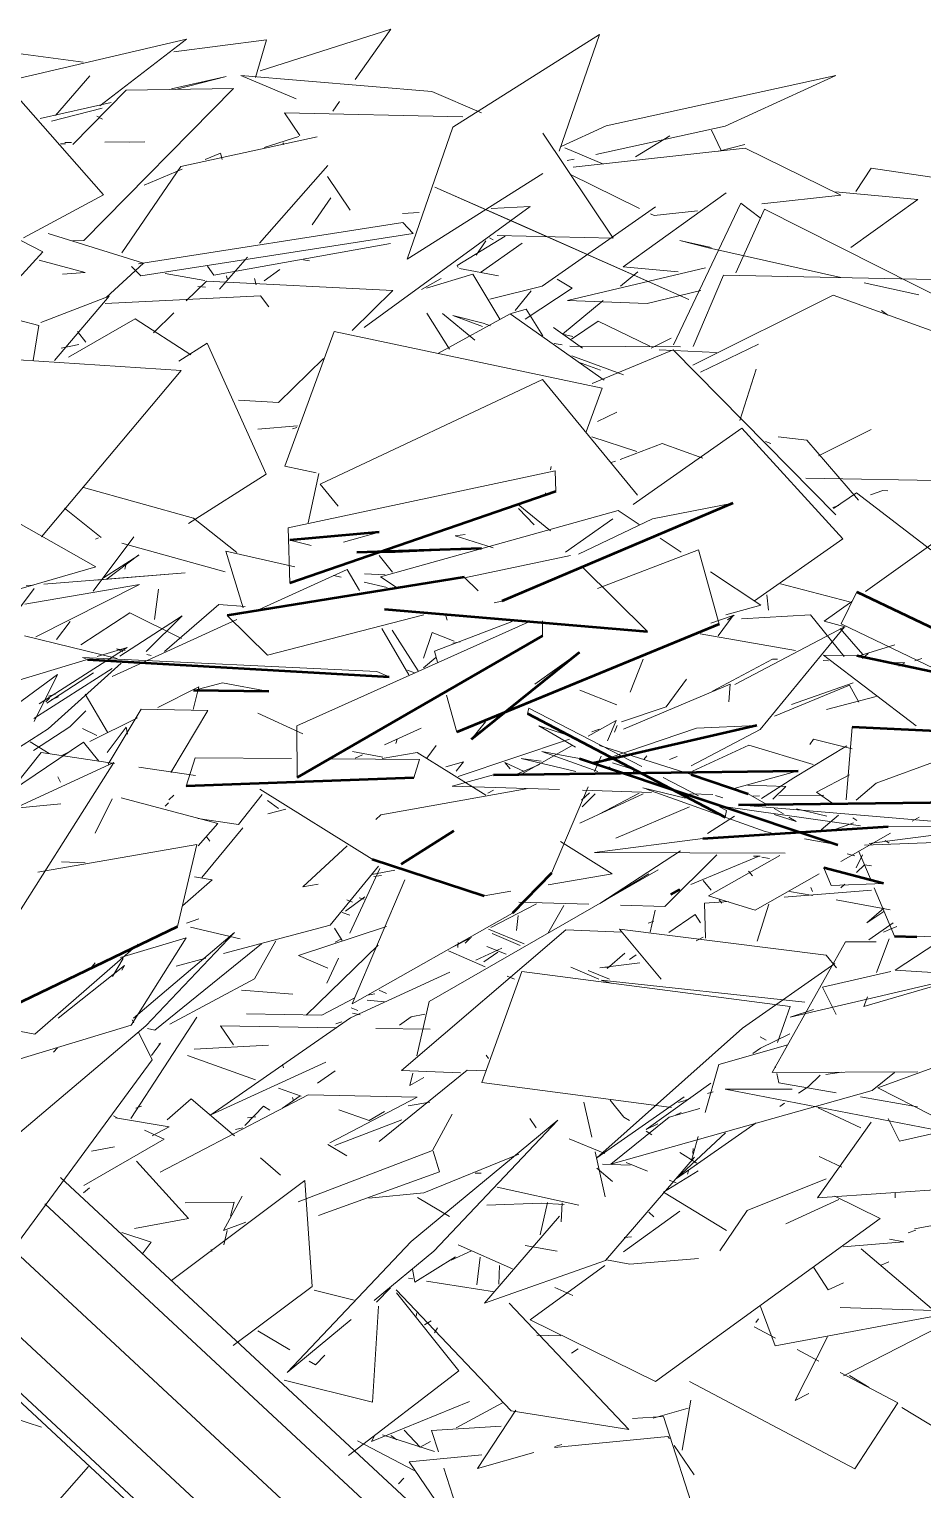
# Model space of a CAD drawing. Header units: metres. Extents: x 10 to 831, y 10 to 584.
# Drawn here: x 203.84 to 232.14, y 400.73 to 447.01 of the extents above; entities that cross this region are included whole.
import ezdxf

# ---------------------------------------------------------------- set-up
doc = ezdxf.new("R2010")
doc.units = ezdxf.units.M
doc.layers.add('CUT', color=7, linetype='Continuous', lineweight=50)
doc.layers.add('VIS', color=8, linetype='Continuous', lineweight=13)

msp = doc.modelspace()

# ---------------------------------------------------------------- linework, layer by layer
at = {"layer": 'CUT'}
for p, q in [((220.521, 432.366), (212.098, 429.452)), ((226.13, 431.994), (218.814, 428.886)), ((214.928, 431.07), (212.093, 430.816)), ((218.165, 430.559), (214.215, 430.426)), ((217.619, 429.649), (210.117, 428.433)), ((230.051, 429.184), (238.309, 425.245)), ((215.094, 428.635), (223.428, 427.926)), ((225.689, 428.161), (217.386, 424.737)), ((220.102, 427.783), (212.324, 423.298)), ((217.845, 424.519), (221.273, 427.272)), ((230.047, 427.161), (237.019, 425.68)), ((205.684, 427.038), (215.237, 426.493)), ((211.429, 426.024), (209.047, 426.051)), ((219.621, 425.332), (225.879, 422.039)), ((226.887, 424.947), (221.716, 423.756)), ((238.599, 424.468), (229.903, 424.899)), ((221.273, 423.905), (229.451, 421.161)), ((218.546, 423.389), (228.194, 423.506)), ((216.024, 423.293), (208.815, 423.021)), ((224.802, 423.394), (226.614, 422.787)), ((226.303, 422.437), (233.316, 422.515)), ((217.286, 421.606), (215.621, 420.553)), ((225.175, 421.37), (231.048, 421.742)), ((214.706, 420.712), (218.252, 419.553)), ((220.384, 420.264), (219.144, 419.003)), ((230.899, 419.945), (229.002, 420.439)), ((224.165, 419.589), (224.442, 419.755)), ((199.724, 414.338), (208.543, 418.582)), ((231.243, 418.276), (231.956, 418.256))]:
    msp.add_line(p, q, dxfattribs=at)
at = {"layer": 'VIS'}
for p, q in [((203, 445.333), (208.827, 446.688)), ((208.827, 446.688), (206.082, 444.579)), ((208.421, 446.287), (211.353, 446.668)), ((211.353, 446.668), (211.013, 445.475)), ((215.3, 447.007), (211.152, 445.685)), ((214.167, 445.412), (215.3, 447.007)), ((217.259, 443.899), (221.905, 446.835)), ((221.905, 446.835), (220.628, 443.141)), ((201.576, 446.5), (205.554, 445.96)), ((205.762, 445.532), (204.675, 444.278)), ((208.344, 445.12), (210.075, 445.512)), ((210.075, 445.512), (208.471, 445.101)), ((212.296, 444.8), (210.542, 445.54)), ((210.542, 445.54), (216.593, 445.029)), ((229.391, 445.536), (222.113, 443.943)), ((225.878, 443.938), (229.391, 445.536)), ((203.43, 444.911), (206.194, 441.763)), ((205.223, 443.351), (206.916, 445.072)), ((210.314, 445.131), (205.574, 440.312)), ((206.916, 445.072), (210.314, 445.131)), ((213.459, 444.415), (213.672, 444.713)), ((216.593, 445.029), (218.171, 444.363)), ((204.19, 444.18), (206.44, 444.689)), ((206.153, 444.509), (204.549, 444.099)), ((205.983, 444.252), (206.168, 444.162)), ((212.409, 443.644), (211.93, 444.356)), ((211.93, 444.356), (217.578, 444.232)), ((215.815, 439.724), (217.259, 443.899)), ((222.113, 443.943), (220.685, 443.295)), ((221.784, 443.042), (225.878, 443.938)), ((225.446, 443.811), (225.752, 443.161)), ((204.987, 443.378), (204.83, 443.374)), ((204.974, 443.422), (205.185, 443.423)), ((206.238, 443.431), (207.502, 443.44)), ((207.502, 443.44), (207.031, 443.429)), ((208.645, 442.657), (212.964, 443.599)), ((211.288, 443.259), (212.379, 443.607)), ((211.871, 443.404), (211.908, 443.356)), ((220.107, 443.709), (222.34, 440.39)), ((223.047, 442.964), (224.134, 443.627)), ((226.509, 443.354), (225.679, 443.144)), ((209.415, 442.875), (209.899, 443.078)), ((209.899, 443.078), (209.953, 442.88)), ((220.802, 443.254), (222.03, 442.736)), ((220.874, 442.843), (221.101, 442.893)), ((221.064, 442.634), (226.517, 443.234)), ((226.517, 443.234), (229.547, 441.751)), ((206.774, 439.927), (208.645, 442.657)), ((207.479, 442.062), (208.689, 442.571)), ((211.138, 440.224), (213.296, 442.688)), ((220.104, 442.433), (215.815, 439.724)), ((223.172, 441.329), (220.959, 442.412)), ((230.024, 441.863), (230.503, 442.61)), ((230.503, 442.61), (235.749, 441.811)), ((199.71, 442.288), (204.276, 439.957)), ((214.005, 441.274), (213.286, 442.341)), ((219.359, 440.829), (216.69, 442.005)), ((216.69, 442.005), (222.059, 439.622)), ((206.194, 441.763), (203.66, 440.399)), ((213.391, 441.66), (212.807, 440.807)), ((222.654, 439.478), (225.917, 441.824)), ((224.246, 437.007), (226.38, 441.492)), ((226.38, 441.492), (226.988, 441.029)), ((229.547, 441.751), (227.047, 441.476)), ((229.381, 441.853), (231.985, 441.616)), ((231.985, 441.616), (229.857, 440.087)), ((214.455, 437.557), (219.707, 441.393)), ((216.189, 441.196), (215.66, 441.167)), ((219.707, 441.393), (218.475, 441.324)), ((220.089, 438.869), (223.677, 441.375)), ((223.638, 441.101), (223.522, 441.158)), ((225.002, 441.251), (223.638, 441.101)), ((226.216, 439.292), (227.13, 441.306)), ((227.13, 441.306), (234.228, 437.72)), ((215.675, 440.88), (207.303, 439.569)), ((215.999, 440.539), (215.675, 440.88)), ((224.728, 438.445), (219.359, 440.829)), ((204.439, 440.536), (207.459, 439.59)), ((205.574, 440.312), (205.21, 440.306)), ((207.373, 439.189), (215.999, 440.539)), ((209.69, 439.21), (215.279, 440.216)), ((217.395, 439.522), (218.917, 440.449)), ((218.306, 440.302), (217.998, 439.851)), ((219.457, 440.226), (218.135, 439.303)), ((218.419, 440.403), (218.538, 440.331)), ((222.34, 440.39), (218.657, 440.471)), ((225.436, 440.09), (224.449, 440.31)), ((224.449, 440.31), (225.353, 440.078)), ((204.276, 439.957), (202.384, 437.884)), ((204.157, 439.688), (205.615, 439.303)), ((209.868, 438.774), (210.757, 439.788)), ((212.533, 439.704), (212.717, 439.667)), ((222.059, 439.622), (224.728, 438.445)), ((225.353, 440.078), (229.548, 439.141)), ((205.615, 439.303), (204.893, 439.248)), ((207.459, 439.59), (206.276, 438.509)), ((207.087, 439.49), (207.373, 439.189)), ((208.146, 439.265), (209.407, 439.041)), ((209.484, 439.504), (209.69, 439.21)), ((210.111, 439.1), (210.086, 439.197)), ((211.779, 439.399), (211.287, 439.039)), ((216.426, 438.803), (217.893, 439.251)), ((217.427, 439.454), (217.395, 439.522)), ((217.467, 439.425), (218.704, 439.194)), ((217.893, 439.251), (218.744, 437.822)), ((225.258, 439.45), (220.893, 438.413)), ((222.571, 438.868), (223.121, 439.323)), ((224.391, 439.32), (222.654, 439.478)), ((224.867, 436.952), (225.826, 439.219)), ((225.826, 439.219), (232.967, 439.072)), ((199.148, 438.942), (204.152, 437.615)), ((209.46, 439.029), (208.814, 438.397)), ((209.188, 438.857), (209.424, 438.837)), ((215.359, 438.726), (209.46, 439.029)), ((210.976, 439.11), (211.029, 438.911)), ((214.066, 437.462), (215.359, 438.726)), ((216.893, 439.106), (216.264, 438.759)), ((218.429, 438.45), (220.089, 438.869)), ((219.739, 438.714), (219.235, 438.094)), ((221.038, 438.802), (219.553, 437.822)), ((220.562, 439.093), (221.038, 438.802)), ((223.411, 438.321), (225.108, 438.724)), ((230.289, 438.976), (232.017, 438.591)), ((204.21, 437.712), (206.376, 438.55)), ((206.376, 438.55), (204.641, 436.506)), ((206.243, 438.319), (211.166, 438.563)), ((211.166, 438.563), (211.427, 438.216)), ((220.735, 437.347), (222.02, 438.411)), ((220.893, 438.413), (223.411, 438.321)), ((224.855, 436.365), (229.301, 438.578)), ((229.301, 438.578), (234.956, 436.539)), ((205.086, 436.621), (207.203, 437.827)), ((207.203, 437.827), (208.956, 436.687)), ((208.425, 438.017), (207.778, 437.385)), ((216.435, 438.015), (217.15, 436.869)), ((216.808, 436.745), (219.075, 437.992)), ((216.934, 437.998), (217.959, 437.151)), ((218.196, 437.59), (217.261, 437.937)), ((217.261, 437.937), (218.22, 437.699)), ((219.075, 437.992), (222.047, 435.892)), ((219.106, 437.996), (219.582, 438.142)), ((219.582, 438.142), (220.11, 437.292)), ((230.837, 438.097), (231.039, 437.943)), ((204.152, 437.615), (203.973, 436.515)), ((205.637, 437.087), (205.375, 437.435)), ((211.934, 433.159), (213.501, 437.435)), ((213.501, 437.435), (221.983, 435.636)), ((218.22, 437.699), (218.454, 437.613)), ((220.636, 437.423), (220.45, 437.555)), ((220.45, 437.555), (221.368, 436.901)), ((221.06, 437.271), (220.735, 437.347)), ((221.013, 437.192), (221.86, 437.76)), ((221.86, 437.76), (223.499, 436.97)), ((205.419, 437.02), (204.856, 436.897)), ((208.584, 436.491), (209.48, 437.062)), ((209.48, 437.062), (211.352, 432.911)), ((220.717, 437.003), (220.468, 437.048)), ((224.471, 436.947), (220.964, 436.963)), ((221.668, 435.78), (224.238, 436.848)), ((224.171, 437.224), (223.541, 436.897)), ((223.791, 436.849), (225.605, 436.77)), ((224.238, 436.848), (229.385, 431.622)), ((225.102, 436.143), (226.94, 437.024)), ((202.627, 436.588), (208.656, 436.197)), ((211.737, 435.185), (213.16, 436.577)), ((221.026, 436.66), (222.662, 436.053)), ((221.937, 436.204), (221.236, 436.463)), ((208.656, 436.197), (204.232, 430.926)), ((226.864, 436.236), (226.351, 434.613)), ((213.056, 432.596), (220.095, 435.91)), ((220.095, 435.91), (223.108, 432.248)), ((221.983, 435.636), (221.476, 434.253)), ((210.474, 435.25), (211.737, 435.185)), ((221.835, 434.577), (222.448, 434.87)), ((211.086, 434.332), (212.334, 434.444)), ((212.178, 434.348), (212.323, 434.389)), ((221.665, 434.089), (223.08, 433.631)), ((222.974, 431.946), (226.415, 434.363)), ((226.415, 434.363), (229.611, 430.861)), ((227.559, 434.091), (228.466, 433.991)), ((230.51, 434.326), (228.843, 433.496)), ((222.56, 433.37), (223.886, 433.884)), ((223.886, 433.884), (225.18, 433.417)), ((227.327, 433.884), (227.16, 433.944)), ((228.466, 433.991), (230.106, 432.088)), ((212.932, 432.948), (211.934, 433.159)), ((220.352, 433.05), (220.375, 433.155)), ((222.413, 433.321), (222.268, 433.279)), ((211.352, 432.911), (208.886, 431.342)), ((220.5, 433.019), (212.041, 431.209)), ((213.018, 432.934), (212.682, 431.371)), ((220.521, 432.366), (220.5, 433.019)), ((228.441, 432.778), (234.637, 432.671)), ((205.56, 432.492), (209.048, 431.521)), ((220.521, 432.366), (212.098, 429.452)), ((213.63, 431.899), (213.056, 432.596)), ((220.173, 432.217), (220.196, 432.322)), ((229.31, 431.817), (230.04, 432.314)), ((230.04, 432.314), (232.394, 430.516)), ((230.482, 432.256), (230.88, 432.392)), ((230.88, 432.392), (231.036, 432.383)), ((206.124, 430.906), (204.963, 431.834)), ((214.969, 429.662), (222.499, 431.757)), ((226.13, 431.994), (218.814, 428.886)), ((219.323, 431.946), (220.349, 431.115)), ((219.829, 431.304), (219.339, 431.817)), ((222.499, 431.757), (223.162, 431.317)), ((226.13, 431.994), (223.582, 431.49)), ((229.287, 431.849), (229.486, 431.916)), ((234.253, 431.999), (230.326, 429.19)), ((203.436, 431.395), (205.955, 429.978)), ((209.048, 431.521), (210.42, 430.425)), ((220.823, 430.434), (222.329, 431.492)), ((223.582, 431.49), (221.233, 430.373)), ((205.864, 429.203), (207.16, 430.929)), ((206.034, 430.894), (205.937, 430.855)), ((212.041, 431.209), (212.098, 429.452)), ((214.928, 431.07), (212.093, 430.816)), ((214.928, 431.07), (213.792, 430.76)), ((217.653, 430.996), (217.332, 430.959)), ((217.332, 430.959), (218.534, 430.572)), ((223.825, 430.877), (224.488, 430.436)), ((229.611, 430.861), (226.815, 428.896)), ((210.048, 429.815), (206.778, 430.725)), ((210.618, 428.671), (210.07, 430.475)), ((210.07, 430.475), (212.259, 429.978)), ((212.772, 430.654), (212.093, 430.816)), ((218.165, 430.559), (214.215, 430.426)), ((215.435, 430.428), (214.977, 430.427)), ((218.165, 430.559), (215.435, 430.428)), ((225.036, 430.514), (221.839, 429.286)), ((225.689, 428.161), (225.036, 430.514)), ((205.955, 429.978), (202.165, 428.875)), ((207.317, 430.343), (206.197, 429.63)), ((206.311, 429.595), (207.31, 430.356)), ((206.917, 430.072), (206.873, 429.904)), ((215.351, 429.807), (214.921, 430.33)), ((220.988, 430.332), (217.624, 429.626)), ((223.428, 427.926), (221.354, 429.971)), ((204.307, 429.43), (208.785, 429.786)), ((208.785, 429.786), (205.939, 429.551)), ((217.619, 429.649), (210.117, 428.433)), ((211.121, 428.62), (213.912, 429.893)), ((213.476, 429.704), (213.719, 429.649)), ((213.912, 429.893), (214.303, 429.224)), ((214.449, 429.483), (215.179, 429.318)), ((214.466, 429.757), (215.118, 429.716)), ((215.499, 429.31), (214.969, 429.662)), ((217.619, 429.649), (218.058, 429.216)), ((225.417, 429.82), (227.009, 428.764)), ((227.63, 429.437), (229.825, 428.865)), ((204.002, 429.285), (203.57, 428.709)), ((203.7, 428.796), (207.339, 429.414)), ((203.969, 429.388), (203.75, 429.37)), ((207.339, 429.414), (204.048, 427.752)), ((207.808, 428.304), (207.939, 429.271)), ((227.258, 428.599), (227.2, 429.082)), ((229.557, 428.163), (230.051, 429.184)), ((230.051, 429.184), (238.309, 425.245)), ((205.478, 427.507), (207.029, 428.514)), ((207.029, 428.514), (208.668, 427.701)), ((208.125, 427.29), (209.853, 428.778)), ((209.853, 428.778), (210.68, 428.718)), ((215.094, 428.635), (223.428, 427.926)), ((218.572, 428.838), (218.814, 428.886)), ((227.009, 428.764), (225.902, 428.456)), ((229.89, 428.878), (229.018, 428.254)), ((204.712, 427.669), (205.144, 428.245)), ((206.47, 426.5), (210.423, 428.303)), ((206.709, 427.145), (208.69, 428.423)), ((208.69, 428.423), (207.546, 427.292)), ((211.391, 427.176), (210.117, 428.433)), ((216.341, 428.448), (211.391, 427.176)), ((219.643, 428.223), (212.319, 424.938)), ((219.134, 428.247), (216.674, 427.303)), ((217.038, 428.418), (217.077, 428.288)), ((225.689, 428.161), (217.386, 424.737)), ((220.102, 427.783), (220.101, 428.267)), ((226.133, 428.428), (225.428, 428.192)), ((225.661, 427.786), (226.133, 428.428)), ((226.17, 428.442), (225.956, 428.292)), ((229.662, 428.073), (226.187, 426.25)), ((226.403, 428.327), (228.588, 428.457)), ((226.996, 424.817), (229.662, 428.073)), ((228.588, 428.457), (229.655, 427.136)), ((229.018, 428.254), (229.678, 428.071)), ((232.766, 426.627), (229.557, 428.163)), ((203.696, 427.793), (206.63, 427.074)), ((220.102, 427.783), (212.324, 423.298)), ((215.006, 428.02), (215.865, 426.548)), ((215.337, 427.969), (216.162, 426.683)), ((216.334, 427.083), (216.599, 427.895)), ((216.599, 427.895), (217.301, 427.62)), ((217.255, 427.555), (217.493, 427.596)), ((225.089, 427.853), (228.111, 427.319)), ((229.522, 428.024), (230.243, 427.193)), ((206.943, 427.419), (204.156, 425.633)), ((206, 427.134), (206.943, 427.419)), ((206.603, 427.375), (206.806, 427.283)), ((206.878, 427.324), (206.603, 427.375)), ((207.704, 427.17), (207.566, 427.196)), ((216.674, 427.303), (216.772, 426.953)), ((217.845, 424.519), (221.273, 427.272)), ((221.273, 427.272), (219.855, 426.26)), ((231.926, 424.939), (228.998, 427.18)), ((228.998, 427.18), (230.047, 427.161)), ((230.047, 427.161), (237.019, 425.68)), ((230.129, 427.159), (231.259, 427.507)), ((230.41, 427.224), (230.229, 427.072)), ((203.167, 426.279), (205.645, 427.027)), ((206.467, 426.756), (203.987, 425.167)), ((204.442, 424.844), (206.756, 426.918)), ((214.848, 426.659), (205.533, 427.103)), ((205.533, 427.103), (205.684, 427.038)), ((205.684, 427.038), (215.237, 426.493)), ((215.824, 426.704), (216.047, 426.613)), ((216.333, 426.777), (216.718, 427.101)), ((222.874, 425.999), (223.284, 427.048)), ((225.482, 426.033), (227.377, 427.051)), ((227.377, 427.051), (227.539, 427.047)), ((228.989, 427.005), (229.151, 427)), ((231.246, 426.939), (231.569, 426.93)), ((231.569, 426.93), (231.38, 426.829)), ((231.894, 426.993), (232.112, 427.069)), ((199.067, 422.381), (204.742, 426.567)), ((204.742, 426.567), (204.002, 425.077)), ((204.398, 425.654), (205.884, 426.613)), ((209.965, 426.303), (209.047, 426.051)), ((211.429, 426.024), (209.965, 426.303)), ((215.237, 426.493), (214.848, 426.659)), ((222.663, 424.831), (226.046, 426.255)), ((224.01, 425.534), (224.658, 426.418)), ((226.046, 426.255), (225.997, 425.702)), ((227.445, 425.244), (229.821, 426.226)), ((227.988, 425.616), (229.941, 426.304)), ((229.821, 426.226), (230.112, 425.683)), ((204.487, 425.814), (204.373, 425.701)), ((204.671, 425.936), (204.453, 425.874)), ((204.539, 425.765), (204.768, 425.86)), ((206.321, 424.738), (205.618, 425.942)), ((207.918, 425.52), (209.214, 426.169)), ((209.214, 426.169), (209.032, 425.454)), ((211.429, 426.024), (209.047, 426.051)), ((217.062, 425.904), (217.386, 424.737)), ((221.278, 426.062), (222.448, 425.603)), ((229.09, 425.454), (230.668, 425.87)), ((205.641, 425.407), (205.133, 424.904)), ((206.342, 423.719), (207.389, 425.461)), ((207.389, 425.461), (209.501, 425.418)), ((209.501, 425.418), (208.324, 423.458)), ((211.084, 425.337), (212.51, 424.688)), ((219.661, 425.499), (219.621, 425.332)), ((219.621, 425.332), (225.879, 422.039)), ((223.243, 423.643), (219.661, 425.499)), ((222.599, 425.062), (224.01, 425.534)), ((201.008, 422.643), (204.442, 424.844)), ((205.133, 424.904), (203.977, 424.158)), ((205.526, 424.851), (205.985, 424.629)), ((205.759, 424.438), (207.27, 425.195)), ((206.309, 424.093), (206.909, 424.89)), ((206.909, 424.89), (206.955, 424.673)), ((212.319, 424.938), (212.324, 423.298)), ((216.259, 424.865), (215.096, 424.335)), ((218.289, 425.066), (217.845, 424.519)), ((221.148, 424.259), (219.978, 424.934)), ((219.978, 424.934), (221.185, 424.549)), ((222.428, 425.106), (221.546, 424.605)), ((221.659, 424.748), (221.894, 424.826)), ((226.887, 424.947), (221.716, 423.756)), ((224.973, 424.865), (221.716, 423.756)), ((222.156, 424.46), (222.428, 425.106)), ((222.383, 424.74), (222.465, 424.95)), ((224.801, 423.666), (226.996, 424.817)), ((226.887, 424.947), (224.973, 424.865)), ((229.717, 422.589), (229.903, 424.899)), ((238.599, 424.468), (229.903, 424.899)), ((202.65, 422.451), (205.563, 424.419)), ((203.871, 424.433), (204.47, 424.055)), ((205.563, 424.419), (206.044, 423.812)), ((215.45, 424.377), (215.494, 424.512)), ((217.429, 423.331), (220.954, 424.512)), ((228.56, 424.345), (228.683, 424.512)), ((228.683, 424.512), (229.903, 424.207)), ((203.397, 423.061), (204.224, 424.09)), ((204.224, 424.09), (206.539, 423.745)), ((204.895, 424.005), (205.111, 424.112)), ((209.097, 423.924), (208.815, 423.021)), ((212.144, 423.902), (209.097, 423.924)), ((216.206, 423.874), (213.413, 423.894)), ((214.079, 424.121), (215.043, 423.942)), ((214.399, 424.017), (214.166, 423.91)), ((216.125, 424.096), (215.02, 423.905)), ((218.305, 422.738), (216.125, 424.096)), ((216.728, 424.309), (216.433, 423.907)), ((219.424, 423.904), (221.158, 423.485)), ((220.056, 423.814), (219.424, 423.904)), ((221.017, 424.304), (219.428, 423.403)), ((221.847, 423.49), (220.079, 424.125)), ((220.079, 424.125), (221.273, 423.905)), ((221.273, 423.905), (229.451, 421.161)), ((221.747, 423.491), (221.951, 423.976)), ((221.908, 424.318), (224.802, 423.394)), ((223.399, 423.991), (223.303, 423.875)), ((224.12, 423.87), (224.358, 423.969)), ((224.845, 423.502), (226.629, 424.328)), ((226.629, 424.328), (228.671, 423.716)), ((228.055, 423.294), (229.736, 424.307)), ((202.784, 417.877), (206.52, 423.77)), ((206.52, 423.77), (203.481, 422.367)), ((207.312, 423.629), (209.113, 423.361)), ((216.024, 423.293), (216.206, 423.874)), ((217.6, 423.792), (217.037, 423.642)), ((217.365, 423.505), (217.6, 423.792)), ((218.546, 423.389), (228.194, 423.506)), ((218.91, 423.776), (219.517, 423.488)), ((219.079, 423.57), (218.91, 423.776)), ((219.281, 423.407), (220.006, 423.712)), ((222.201, 423.635), (222.33, 423.533)), ((223.013, 423.543), (222.314, 423.767)), ((223.018, 423.526), (222.922, 423.411)), ((228.194, 423.506), (226.169, 422.946)), ((230.662, 423.12), (232.677, 423.864)), ((204.752, 423.322), (204.836, 423.15)), ((216.024, 423.293), (208.815, 423.021)), ((217.242, 423.029), (218.546, 423.389)), ((220.641, 422.918), (217.242, 423.029)), ((220.384, 420.264), (221.542, 423.007)), ((223.278, 422.973), (224.627, 422.648)), ((225.035, 422.715), (223.916, 423.295)), ((224.802, 423.394), (226.614, 422.787)), ((226.599, 423.053), (227.806, 423.017)), ((227.031, 422.63), (228.055, 423.294)), ((227.806, 423.017), (227.395, 422.61)), ((228.778, 422.834), (229.818, 423.383)), ((230.029, 422.581), (230.662, 423.12)), ((206.472, 422.625), (205.932, 421.535)), ((209.813, 421.841), (206.755, 422.658)), ((208.253, 422.499), (208.146, 422.388)), ((208.269, 422.591), (208.425, 422.735)), ((211.223, 422.757), (210.466, 421.814)), ((211.151, 422.925), (214.706, 420.712)), ((211.394, 422.566), (211.738, 422.316)), ((214.981, 422.118), (219.578, 422.942)), ((218.546, 422.901), (218.37, 422.801)), ((221.276, 421.85), (223.284, 422.779)), ((221.582, 422.812), (221.336, 422.584)), ((221.351, 422.37), (221.761, 422.777)), ((223.552, 422.823), (221.368, 422.894)), ((221.875, 422.132), (223.155, 422.803)), ((227.149, 421.586), (223.393, 422.934)), ((225.494, 422.76), (224.766, 422.784)), ((225.807, 422.652), (225.574, 422.726)), ((226.303, 422.437), (233.316, 422.515)), ((226.614, 422.787), (227.257, 422.416)), ((226.763, 422.711), (226.967, 422.714)), ((227.58, 422.722), (229.011, 422.741)), ((229.289, 422.475), (228.778, 422.834)), ((200.91, 422.081), (204.849, 422.466)), ((211.967, 422.295), (211.403, 422.145)), ((214.816, 421.966), (214.981, 422.118)), ((222.416, 421.382), (224.757, 422.366)), ((225.325, 421.524), (226.178, 422.077)), ((225.93, 422.251), (225.706, 422.367)), ((225.879, 422.039), (225.93, 422.251)), ((225.906, 422.37), (230.171, 421.765)), ((233.043, 421.864), (226.303, 422.437)), ((227.433, 422.314), (227.726, 422.145)), ((228.135, 421.909), (227.437, 422.132)), ((227.901, 422.044), (228.135, 421.909)), ((229.103, 422.07), (228.139, 422.303)), ((228.921, 421.637), (229.475, 422.108)), ((231.801, 421.917), (232.027, 422.045)), ((210.466, 421.814), (209.179, 422.005)), ((209.193, 421.134), (209.813, 421.841)), ((210.605, 421.708), (209.314, 420.129)), ((217.286, 421.606), (215.621, 420.553)), ((217.286, 421.606), (216.077, 420.875)), ((225.175, 421.37), (231.048, 421.742)), ((227.341, 421.55), (227.149, 421.586)), ((229.948, 421.862), (229.276, 421.615)), ((230.055, 421.936), (229.927, 422.026)), ((234.51, 421.733), (230.438, 421.204)), ((231.048, 421.742), (234.51, 421.733)), ((209.154, 421.175), (204.118, 420.299)), ((208.543, 418.582), (209.154, 421.175)), ((209.463, 421.411), (209.565, 421.284)), ((212.513, 419.839), (213.911, 421.13)), ((222.302, 420.251), (220.667, 421.269)), ((221.74, 420.924), (225.175, 421.37)), ((229.451, 421.161), (228.396, 421.355)), ((229.541, 420.636), (231.123, 421.533)), ((233.086, 421.256), (230.294, 421.152)), ((231.077, 421.218), (230.949, 421.308)), ((214.706, 420.712), (218.252, 419.553)), ((216.077, 420.875), (215.621, 420.553)), ((227.782, 420.907), (221.74, 420.924)), ((221.91, 419.312), (224.471, 420.971)), ((225.618, 420.845), (223.977, 419.216)), ((226.931, 420.793), (224.794, 419.91)), ((227.618, 420.83), (225.358, 419.549)), ((226.986, 420.811), (226.781, 420.808)), ((227.282, 420.735), (227.049, 420.776)), ((229.992, 420.821), (229.749, 420.881)), ((230.034, 420.436), (230.236, 420.852)), ((230.12, 420.952), (230.481, 420.091)), ((204.862, 420.631), (205.61, 420.601)), ((213.374, 418.622), (214.9, 420.489)), ((213.999, 418.364), (214.95, 420.417)), ((215.417, 420.359), (214.691, 420.229)), ((214.752, 420.158), (214.998, 420.197)), ((216.508, 416.198), (223.766, 420.375)), ((220.384, 420.264), (219.144, 419.003)), ((220.277, 419.902), (222.302, 420.251)), ((223.462, 420.246), (221.91, 419.312)), ((226.623, 420.337), (226.753, 420.182)), ((226.828, 419.099), (228.862, 420.251)), ((229.237, 419.882), (229.002, 420.439)), ((230.899, 419.945), (229.002, 420.439)), ((230.043, 420.289), (230.291, 420.533)), ((230.291, 420.533), (230.521, 420.5)), ((208.702, 419.238), (209.639, 420.052)), ((209.639, 420.052), (209.074, 420.156)), ((212.997, 419.925), (212.513, 419.839)), ((215.736, 420.059), (214.074, 416.125)), ((224.165, 419.589), (224.442, 419.755)), ((224.442, 419.755), (224.227, 419.609)), ((225.186, 420.038), (225.441, 419.729)), ((227.746, 419.513), (230.515, 419.728)), ((228.596, 419.811), (228.645, 419.692)), ((230.899, 419.945), (229.237, 419.882)), ((229.549, 419.803), (229.672, 419.924)), ((230.601, 419.804), (231.243, 418.276)), ((214.471, 419.519), (213.855, 419.066)), ((214.077, 419.347), (213.899, 419.424)), ((214.293, 419.483), (214.454, 419.443)), ((218.252, 419.553), (219.096, 419.699)), ((218.464, 418.552), (219.906, 419.3)), ((221.562, 419.288), (219.349, 419.354)), ((223.977, 419.216), (222.568, 419.258)), ((224.227, 419.609), (224.165, 419.589)), ((225.23, 419.317), (225.984, 419.376)), ((225.255, 418.212), (225.23, 419.317)), ((225.358, 419.549), (226.828, 419.099)), ((225.695, 419.419), (225.78, 419.316)), ((226.896, 418.115), (227.27, 419.282)), ((227.921, 419.692), (228.658, 419.558)), ((229.394, 419.424), (231.112, 419.111)), ((208.822, 418.687), (209.214, 418.817)), ((213.755, 419.022), (214, 418.943)), ((214.074, 416.125), (219.144, 419.003)), ((219.273, 418.448), (219.328, 418.923)), ((220.265, 418.361), (220.771, 419.24)), ((223.664, 419.096), (223.503, 418.394)), ((224.101, 418.387), (224.931, 418.955)), ((224.931, 418.955), (225.098, 418.692)), ((230.367, 418.7), (230.907, 419.159)), ((230.909, 419.05), (230.367, 418.7)), ((199.724, 414.338), (208.543, 418.582)), ((210.349, 418.385), (207.148, 415.678)), ((207.536, 415.436), (210.349, 418.385)), ((208.946, 418.558), (210.522, 418.188)), ((209.994, 417.724), (213.374, 418.622)), ((212.374, 417.661), (215.162, 418.574)), ((213.515, 418.522), (213.757, 418.132)), ((215.632, 414.017), (220.833, 418.476)), ((218.386, 418.493), (219.514, 418.026)), ((218.503, 418.361), (219.394, 417.978)), ((220.833, 418.476), (222.605, 418.401)), ((223.856, 416.912), (222.536, 418.498)), ((222.536, 418.498), (229.081, 417.668)), ((223.626, 418.751), (223.446, 418.685)), ((230.433, 418.156), (231.203, 418.695)), ((230.896, 418.401), (231.085, 418.482)), ((231.085, 418.482), (231.32, 418.581)), ((231.956, 418.256), (235.168, 418.376)), ((204.019, 415.171), (207.297, 418.018)), ((208.814, 418.221), (206.734, 417.596)), ((207.074, 415.449), (208.814, 418.221)), ((211.196, 418.029), (207.817, 415.289)), ((210.978, 416.92), (211.654, 418.125)), ((212.616, 415.769), (214.895, 417.983)), ((213.736, 418.189), (213.53, 418.082)), ((217.228, 417.91), (217.846, 418.231)), ((217.418, 417.909), (217.429, 418.068)), ((217.648, 418.047), (217.816, 418.222)), ((217.987, 417.512), (218.815, 417.893)), ((218.335, 417.95), (218.95, 417.7)), ((225.187, 418.245), (224.966, 418.129)), ((229.694, 418.09), (227.37, 413.95)), ((230.665, 418.094), (229.694, 418.09)), ((231.077, 418.192), (230.675, 417.12)), ((231.243, 418.276), (231.956, 418.256)), ((232.887, 418.263), (231.269, 417.2)), ((205.78, 417.246), (205.936, 417.423)), ((206.823, 417.563), (206.482, 416.998)), ((208.492, 417.325), (209.431, 417.574)), ((213.303, 417.261), (212.374, 417.661)), ((213.267, 416.785), (213.633, 417.575)), ((217.117, 417.805), (218.278, 417.306)), ((218.686, 417.764), (218.244, 417.456)), ((221.914, 417.265), (223.184, 417.428)), ((222.701, 417.73), (222.143, 417.252)), ((222.856, 417.534), (223.064, 417.677)), ((229.081, 417.668), (229.411, 417.271)), ((204.76, 415.675), (206.861, 417.343)), ((206.861, 417.343), (206.773, 417.196)), ((214.016, 415.686), (217.16, 417.131)), ((218.18, 413.635), (219.446, 417.156)), ((218.976, 417.005), (219.208, 416.906)), ((219.446, 417.156), (227.946, 416.039)), ((220.997, 417.29), (221.887, 416.908)), ((221.544, 417.187), (222.221, 416.907)), ((222.049, 417.289), (222.168, 417.283)), ((226.429, 415.359), (229.355, 417.403)), ((227.938, 415.704), (233.555, 417.024)), ((228.965, 416.657), (231.13, 417.156)), ((230.273, 416.047), (233.703, 417.039)), ((231.269, 417.2), (237.708, 416.799)), ((208.301, 415.481), (210.978, 416.92)), ((210.564, 416.566), (212.193, 416.433)), ((215.162, 416.461), (214.93, 416.561)), ((222.257, 416.786), (221.958, 416.88)), ((221.958, 416.88), (228.404, 416.179)), ((229.396, 415.795), (228.965, 416.657)), ((213.108, 415.772), (214.138, 416.306)), ((214.546, 416.24), (215.089, 416.195)), ((214.786, 416.443), (214.559, 416.407)), ((216.115, 414.481), (216.508, 416.198)), ((227.946, 416.039), (227.536, 414.9)), ((230.388, 416.353), (230.273, 416.047)), ((209.15, 415.706), (207.059, 412.496)), ((207.154, 415.522), (207.105, 415.62)), ((209.597, 412.611), (214.016, 415.686)), ((210.722, 415.812), (213.108, 415.772)), ((213.558, 415.494), (213.738, 415.56)), ((214.041, 415.998), (214.25, 415.913)), ((214.085, 415.828), (214.32, 415.776)), ((215.572, 415.449), (215.942, 415.712)), ((215.942, 415.712), (216.368, 415.796)), ((228.68, 415.953), (227.938, 415.704)), ((201.989, 413.919), (207.074, 415.449)), ((202.481, 411.159), (207.536, 415.436)), ((202.513, 415.447), (204.019, 415.171)), ((207.739, 414.349), (207.3, 415.229)), ((207.817, 415.289), (207.593, 415.342)), ((209.9, 415.427), (213.589, 415.368)), ((210.313, 414.825), (209.9, 415.427)), ((214.819, 415.349), (216.54, 415.322)), ((221.814, 411.245), (226.429, 415.359)), ((227.002, 414.729), (227.928, 415.173)), ((204.609, 414.592), (204.739, 414.737)), ((207.714, 414.493), (208.003, 414.887)), ((208.003, 414.887), (207.945, 414.862)), ((209.062, 414.697), (211.419, 414.824)), ((225.684, 414.208), (227.868, 414.828)), ((226.761, 414.557), (227.002, 414.729)), ((226.994, 415.078), (227.179, 414.978)), ((202.576, 407.328), (207.739, 414.349)), ((208.856, 414.487), (211.014, 413.716)), ((213.238, 414.284), (209.597, 412.611)), ((211.867, 414.207), (211.898, 414.102)), ((218.319, 414.501), (218.388, 414.401)), ((225.249, 412.685), (225.684, 414.208)), ((212.977, 413.612), (213.533, 414.005)), ((214.926, 411.769), (217.713, 414.024)), ((217.496, 413.939), (215.632, 414.017)), ((215.901, 413.544), (215.99, 413.935)), ((216.34, 413.798), (215.901, 413.544)), ((217.713, 414.024), (218.305, 414.01)), ((227.37, 413.95), (231.986, 413.972)), ((227.469, 414.139), (227.477, 414.102)), ((227.519, 413.919), (227.586, 413.625)), ((228.506, 413.503), (228.896, 413.865)), ((229.071, 413.894), (229.565, 413.959)), ((230.537, 413.386), (231.242, 413.956)), ((230.72, 413.463), (232.432, 414.094)), ((207.99, 410.796), (212.677, 413.249)), ((211.733, 413.459), (212.453, 413.202)), ((212.677, 413.249), (216.129, 413.173)), ((224.18, 412.847), (218.18, 413.635)), ((222.263, 411.044), (230.537, 413.386)), ((223.381, 412.151), (225.433, 413.612)), ((225.321, 413.287), (225.502, 413.341)), ((228.008, 413.423), (225.886, 413.423)), ((225.886, 413.423), (232.431, 412.158)), ((227.586, 413.625), (229.394, 413.311)), ((228.208, 413.295), (228.506, 413.503)), ((232.416, 412.599), (230.72, 413.463)), ((207.395, 412.887), (207.221, 412.819)), ((208.214, 412.456), (208.971, 413.117)), ((208.971, 413.117), (210.342, 411.948)), ((210.671, 412.271), (211.264, 412.882)), ((211.264, 412.882), (211.467, 412.762)), ((211.865, 412.824), (212.421, 413.218)), ((212.177, 413.156), (212.208, 413.051)), ((216.129, 413.173), (213.36, 411.724)), ((215.839, 412.895), (216.528, 413.011)), ((221.412, 413.014), (221.658, 411.909)), ((224.587, 413.183), (221.814, 411.245)), ((222.242, 413.081), (222.675, 412.543)), ((225.082, 412.809), (224.108, 412.534)), ((224.573, 413.053), (224.405, 413.007)), ((224.597, 413.07), (224.778, 413.124)), ((227.613, 412.879), (227.762, 412.983)), ((230.183, 412.201), (228.832, 412.829)), ((230.169, 413.177), (231.977, 412.862)), ((206.632, 412.519), (206.508, 412.576)), ((206.576, 412.514), (208.273, 412.236)), ((210.752, 412.518), (211.016, 412.547)), ((215.647, 412.455), (213.518, 411.639)), ((213.651, 412.774), (214.61, 412.431)), ((214.61, 412.431), (215.092, 412.713)), ((215.939, 408.602), (220.588, 412.448)), ((216.617, 411.484), (217.242, 412.635)), ((220.588, 412.448), (216.658, 408.29)), ((219.693, 412.499), (219.899, 412.198)), ((224.108, 412.534), (222.263, 411.044)), ((222.675, 412.543), (222.852, 412.431)), ((223.751, 412.33), (223.381, 412.151)), ((224.492, 412.685), (224.306, 412.596)), ((224.339, 410.592), (226.869, 412.36)), ((228.808, 409.979), (230.501, 412.381)), ((231.407, 411.773), (231.048, 412.491)), ((208.116, 411.841), (207.498, 412.124)), ((208.273, 412.236), (207.736, 411.944)), ((210.376, 412.144), (210.611, 412.2)), ((222.074, 411.385), (220.946, 411.852)), ((223.386, 412.093), (223.564, 411.98)), ((225.898, 412.04), (224.339, 410.592)), ((224.815, 411.162), (225.032, 411.923)), ((232.851, 412.106), (231.407, 411.773)), ((205.574, 410.377), (208.116, 411.841)), ((205.816, 411.458), (206.546, 411.597)), ((212.362, 409.851), (216.617, 411.484)), ((213.296, 411.677), (213.905, 411.316)), ((216.841, 410.803), (216.64, 411.461)), ((221.763, 411.436), (222.079, 410.014)), ((224.452, 411.418), (224.985, 411.079)), ((224.868, 411.543), (224.857, 411.384)), ((207.238, 411.148), (208.884, 409.331)), ((211.166, 411.248), (211.805, 410.702)), ((216.339, 410.137), (219.35, 411.365)), ((222.001, 411.049), (222.872, 411.02)), ((222.098, 407.996), (224.911, 411.274)), ((223.428, 410.826), (222.75, 411.106)), ((228.855, 411.293), (229.58, 410.958)), ((216.746, 399.549), (204.83, 410.625)), ((208.348, 407.366), (212.575, 410.531)), ((212.575, 410.531), (212.803, 407.178)), ((213.003, 409.427), (216.841, 410.803)), ((218.158, 410.762), (217.961, 410.766)), ((222.311, 410.502), (221.817, 410.921)), ((223.925, 410.164), (225.024, 410.837)), ((224.329, 410.452), (224.104, 410.546)), ((224.691, 410.727), (224.722, 410.836)), ((226.575, 409.585), (229.078, 410.584)), ((213.364, 396.451), (198.514, 410.252)), ((205.566, 410.139), (205.755, 410.304)), ((210.59, 410.035), (209.998, 408.945)), ((214.603, 409.968), (216.339, 410.137)), ((221.245, 409.747), (218.662, 410.316)), ((225.921, 408.944), (223.925, 410.164)), ((234.949, 410.404), (228.808, 409.979)), ((230.787, 409.323), (229.353, 410.031)), ((231.271, 410.14), (231.266, 409.981)), ((215.882, 399.056), (204.333, 409.79)), ((208.781, 409.825), (210.33, 409.85)), ((210.33, 409.85), (210.22, 409.398)), ((216.141, 409.99), (217.156, 409.389)), ((218.333, 409.754), (220.058, 409.812)), ((220.025, 408.815), (220.251, 409.832)), ((220.058, 409.812), (220.789, 409.77)), ((220.693, 409.223), (220.718, 409.822)), ((224.445, 409.56), (222.667, 408.269)), ((225.716, 408.308), (226.575, 409.585)), ((227.806, 409.154), (229.482, 409.931)), ((212.672, 395.335), (197.822, 409.136)), ((208.884, 409.331), (207.18, 409.009)), ((209.998, 408.945), (210.707, 409.216)), ((220.633, 409.402), (218.265, 406.642)), ((223.627, 409.385), (223.462, 409.524)), ((223.676, 404.158), (230.787, 409.323)), ((231.875, 409), (233.352, 409.277)), ((206.779, 408.884), (207.709, 408.58)), ((210.111, 408.947), (210.002, 408.496)), ((222.92, 408.748), (222.679, 408.728)), ((231.544, 408.591), (231.083, 408.672)), ((231.678, 408.874), (231.921, 408.954)), ((212.411, 395.29), (198.294, 408.41)), ((214.591, 397.873), (203.407, 408.266)), ((207.709, 408.58), (207.417, 408.202)), ((209.609, 408.342), (209.627, 408.282)), ((212.01, 404.443), (215.939, 408.602)), ((216.658, 408.29), (214.77, 406.727)), ((217.202, 408.002), (217.848, 408.305)), ((217.426, 408.496), (219.146, 407.734)), ((219.544, 408.474), (220.558, 408.294)), ((229.615, 408.434), (231.544, 408.591)), ((230.186, 408.363), (232.49, 406.408)), ((216.055, 407.308), (215.985, 407.724)), ((217.342, 408.115), (216.055, 407.308)), ((218.02, 407.221), (218.129, 408.106)), ((218.265, 406.642), (222.098, 407.996)), ((218.712, 407.243), (218.733, 407.837)), ((222.074, 407.838), (219.704, 406.116)), ((222.125, 408.016), (222.863, 407.885)), ((222.863, 407.885), (225.034, 408.062)), ((229.147, 407.069), (228.683, 407.79)), ((231.061, 407.957), (230.822, 407.846)), ((215.851, 407.436), (215.995, 407.413)), ((216.426, 407.344), (218.579, 407.001)), ((229.625, 407.291), (229.147, 407.069)), ((212.803, 407.178), (210.306, 405.308)), ((212.864, 407.053), (214.136, 406.737)), ((215.284, 407.13), (214.84, 406.673)), ((219.101, 403.235), (215.465, 407.072)), ((215.469, 406.976), (217.444, 404.498)), ((220.484, 407.14), (221.057, 406.886)), ((214.899, 406.547), (214.716, 403.51)), ((216.123, 406.336), (216.094, 406.231)), ((219.038, 406.644), (222.833, 402.641)), ((227.469, 405.291), (226.998, 406.542)), ((234.367, 406.582), (227.469, 405.291)), ((232.49, 406.408), (229.529, 406.505)), ((214.043, 406.127), (212.01, 404.443)), ((216.365, 405.957), (216.573, 406.081)), ((216.678, 405.707), (216.769, 405.863)), ((219.704, 406.116), (223.676, 404.158)), ((226.796, 405.897), (227.479, 405.535)), ((226.933, 406.153), (226.852, 406.029)), ((233.355, 406.257), (229.632, 404.344)), ((212.101, 405.169), (211.084, 405.772)), ((220.683, 405.611), (219.923, 405.629)), ((228.099, 403.556), (229.123, 405.581)), ((213.209, 404.993), (212.913, 404.688)), ((221.02, 405.056), (221.23, 405.2)), ((228.162, 405.173), (228.846, 404.812)), ((204.234, 402.721), (197.944, 404.736)), ((212.913, 404.688), (212.71, 404.808)), ((217.444, 404.498), (213.953, 401.814)), ((229.529, 404.45), (231.352, 403.485)), ((214.716, 403.51), (211.918, 404.207)), ((229.988, 401.391), (224.748, 404.165)), ((229.815, 404.35), (230.438, 403.971)), ((217.788, 403.526), (214.68, 402.265)), ((224.519, 401.99), (224.8, 403.57)), ((228.537, 403.781), (228.099, 403.556)), ((218.829, 403.492), (217.366, 402.699)), ((218.042, 401.406), (219.252, 403.252)), ((222.833, 402.641), (219.101, 403.235)), ((224.714, 403.318), (223.602, 403)), ((231.352, 403.485), (229.988, 401.391)), ((231.477, 403.339), (236.878, 400.052)), ((216.228, 402.082), (215.712, 402.62)), ((216.587, 402.611), (218.79, 402.743)), ((216.805, 401.931), (216.587, 402.611)), ((222.951, 402.991), (223.93, 403.049)), ((223.93, 403.049), (225.572, 397.946)), ((216.029, 401.341), (214.239, 402.286)), ((214.68, 402.265), (214.771, 402.422)), ((216.674, 401.95), (215.029, 402.471)), ((215.487, 402.311), (215.298, 402.452)), ((216.553, 402.259), (216.228, 402.082)), ((220.482, 402.069), (224.068, 402.424)), ((220.711, 402.171), (220.488, 402.107)), ((224.068, 402.424), (224.117, 402.352)), ((224.264, 402.137), (224.901, 401.204)), ((215.871, 401.613), (218.177, 401.841)), ((219.821, 401.916), (218.042, 401.406)), ((205.716, 401.474), (203.236, 398.638)), ((217.048, 399.893), (215.871, 401.613)), ((217.353, 400.23), (216.97, 401.421)), ((215.71, 401.101), (215.539, 400.92))]:
    msp.add_line(p, q, dxfattribs=at)

doc.saveas('drawing.dxf')
